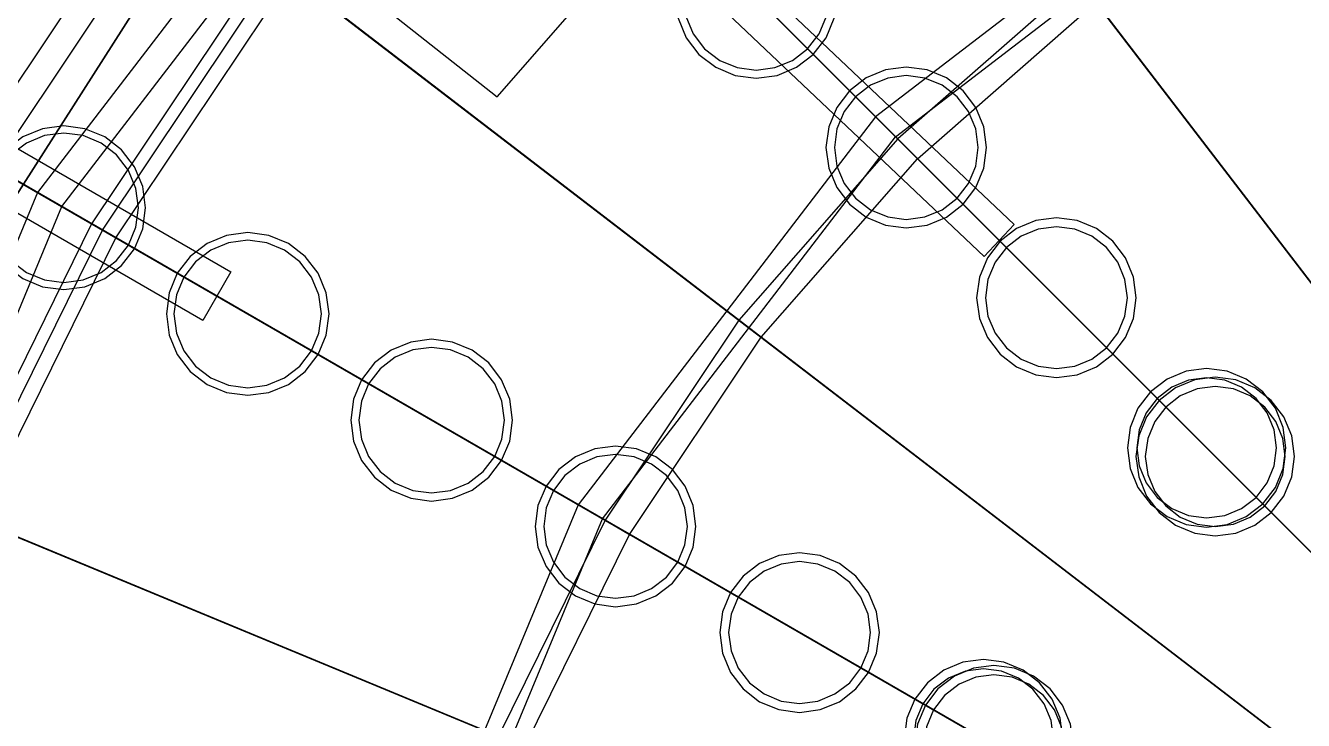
# Model space of a CAD drawing. Header units: millimetres. Extents: x -52000 to 54854, y -52000 to 53750.
# Drawn here: x -13933 to -5744, y 4617 to 9070 of the extents above; entities that cross this region are included whole.
import ezdxf

# ---------------------------------------------------------------- set-up
doc = ezdxf.new("R2010")
doc.units = ezdxf.units.MM
doc.layers.add('D-STR-DECK', color=7, linetype='Continuous', lineweight=25)
doc.layers.add('D-STR-STRC', color=7, linetype='Continuous', lineweight=25)

msp = doc.modelspace()

# ---------------------------------------------------------------- linework, layer by layer
at = {"layer": 'D-STR-DECK'}
for points in [[(-3000, 5196.2), (-14450, 25028.1), (-17593.2, 22927.9), (-3652.6, 4760.1)], [(-3652.6, 4760.1), (-17593.2, 22927.9), (-20435.4, 20435.4), (-4242.6, 4242.6)], [(-4242.6, 4242.6), (-20435.4, 20435.4), (-22927.9, 17593.2), (-4760.1, 3652.6)], [(-3000, 5196.2), (-11750, 20351.6), (-14305.9, 18643.8), (-3652.6, 4760.1)], [(-3000, 5196.2), (-10889.2, 18860.6), (-13257.8, 17277.9), (-3652.6, 4760.1)], [(-3652.6, 4760.1), (-14305.9, 18643.8), (-16617, 16617), (-4242.6, 4242.6)], [(-4760.1, 3652.6), (-22927.9, 17593.2), (-25028.1, 14450), (-5196.2, 3000)], [(-3000, 5196.2), (-10028.4, 17369.6), (-12209.8, 15912.1), (-3652.6, 4760.1)], [(-3652.6, 4760.1), (-13257.8, 17277.9), (-15399.6, 15399.6), (-4242.6, 4242.6)], [(-4242.6, 4242.6), (-16617, 16617), (-18643.8, 14305.9), (-4760.1, 3652.6)], [(-2500, 4330.1), (-9400, 16281.3), (-11444.7, 14915), (-3043.8, 3966.8)], [(-3652.6, 4760.1), (-12209.8, 15912.1), (-14182.2, 14182.2), (-4242.6, 4242.6)], [(-4242.6, 4242.6), (-15399.6, 15399.6), (-17277.9, 13257.8), (-4760.1, 3652.6)], [(-3043.8, 3966.8), (-11444.7, 14915), (-13293.6, 13293.6), (-3535.5, 3535.5)], [(-2500, 4330.1), (-8600, 14895.6), (-10470.7, 13645.7), (-3043.8, 3966.8)], [(-5196.2, 3000), (-25028.1, 14450), (-26700.1, 11059.6), (-5543.3, 2296.1)], [(-4760.1, 3652.6), (-18643.8, 14305.9), (-20351.6, 11750), (-5196.2, 3000)], [(-4242.6, 4242.6), (-14182.2, 14182.2), (-15912.1, 12209.8), (-4760.1, 3652.6)], [(-3000, 5196.2), (-8000, 13856.4), (-11313.7, 11313.7), (-4242.6, 4242.6)], [(-3043.8, 3966.8), (-10470.7, 13645.7), (-12162.2, 12162.2), (-3535.5, 3535.5)], [(-2500, 4330.1), (-7800, 13510), (-9496.7, 12376.3), (-3043.8, 3966.8)], [(-3535.5, 3535.5), (-13293.6, 13293.6), (-14915, 11444.7), (-3966.8, 3043.8)], [(-4760.1, 3652.6), (-17277.9, 13257.8), (-18860.6, 10889.2), (-5196.2, 3000)], [(-3043.8, 3966.8), (-9496.7, 12376.3), (-11030.9, 11030.9), (-3535.5, 3535.5)], [(-4760.1, 3652.6), (-15912.1, 12209.8), (-17369.6, 10028.4), (-5196.2, 3000)], [(-3535.5, 3535.5), (-12162.2, 12162.2), (-13645.7, 10470.7), (-3966.8, 3043.8)], [(-7789.3, 7591.4), (-12439.4, 11994.1), (-12246.9, 12197.4), (-7596.8, 7794.7)], [(-5196.2, 3000), (-20351.6, 11750), (-21711.2, 8993.1), (-5543.3, 2296.1)], [(-3966.8, 3043.8), (-14915, 11444.7), (-16281.3, 9400), (-4330.1, 2500)], [(-11186.4, 11186.4), (-11313.7, 11313.7), (-13856.4, 8000), (-13700.5, 7910)], [(-4242.6, 4242.6), (-11313.7, 11313.7), (-13856.4, 8000), (-5196.2, 3000)], [(-9995.5, 9659.2), (-11721.3, 11327), (-12793.6, 10100.2), (-10909.9, 8613)], [(-5543.3, 2296.1), (-26700.1, 11059.6), (-27915.3, 7479.9), (-5795.6, 1552.9)], [(-3535.5, 3535.5), (-11030.9, 11030.9), (-12376.3, 9496.7), (-3966.8, 3043.8)], [(-5196.2, 3000), (-18860.6, 10889.2), (-20120.6, 8334.2), (-5543.3, 2296.1)], [(-13048.8, 9461.8), (-14991.7, 10870.6), (-16462.2, 8559.6), (-14332.8, 7452.4)], [(-3966.8, 3043.8), (-13645.7, 10470.7), (-14895.6, 8600), (-4330.1, 2500)], [(-5910, 10236.4), (-6000, 10392.3), (-8485.3, 8485.3), (-8358, 8358)], [(-2500, 4330.1), (-6000, 10392.3), (-8485.3, 8485.3), (-3535.5, 3535.5)], [(-5196.2, 3000), (-17369.6, 10028.4), (-18530, 7675.4), (-5543.3, 2296.1)], [(-12947.5, 9935), (-13090.3, 10044.6), (-14289.4, 8250), (-14133.5, 8160)], [(-13048.8, 9461.8), (-13048.8, 9461.8), (-14332.8, 7452.4), (-14332.8, 7452.4)], [(-12233.5, 9387.1), (-12376.3, 9496.7), (-13510, 7800), (-13354.1, 7710)], [(-12312.8, 9448), (-12376.3, 9496.7), (-13510, 7800), (-13440.7, 7760)], [(-3966.8, 3043.8), (-12376.3, 9496.7), (-13510, 7800), (-4330.1, 2500)], [(-4330.1, 2500), (-16281.3, 9400), (-17368.9, 7194.4), (-4619.4, 1913.4)], [(-7073.8, 9218.8), (-7183.4, 9361.6), (-8343.9, 8343.9), (-8216.6, 8216.6)], [(-5543.3, 2296.1), (-21711.2, 8993.1), (-22699.3, 6082.2), (-5795.6, 1552.9)], [(-4330.1, 2500), (-14895.6, 8600), (-15890.7, 6582.2), (-4619.4, 1913.4)], [(-8358, 8358), (-8485.3, 8485.3), (-10392.3, 6000), (-10236.4, 5910)], [(-3535.5, 3535.5), (-8485.3, 8485.3), (-10392.3, 6000), (-4330.1, 2500)], [(-12796.9, 7180.5), (-14379.4, 8094.1), (-14199.4, 8405.9), (-12616.9, 7492.2)], [(-5543.3, 2296.1), (-20120.6, 8334.2), (-21036.3, 5636.7), (-5795.6, 1552.9)], [(-8216.6, 8216.6), (-8343.9, 8343.9), (-9361.6, 7183.4), (-9218.8, 7073.8)], [(-13700.5, 7910), (-13856.4, 8000), (-15454.8, 4141.1), (-15280.9, 4094.5)], [(-5196.2, 3000), (-13856.4, 8000), (-15454.8, 4141.1), (-5795.6, 1552.9)], [(-13354.1, 7710), (-13510, 7800), (-14412.5, 5969.9), (-14246.2, 5901)], [(-13440.7, 7760), (-13510, 7800), (-14412.5, 5969.9), (-14338.6, 5939.2)], [(-4330.1, 2500), (-13510, 7800), (-14412.5, 5969.9), (-4619.4, 1913.4)], [(-5543.3, 2296.1), (-18530, 7675.4), (-19373.3, 5191.1), (-5795.6, 1552.9)], [(-4619.4, 1913.4), (-17368.9, 7194.4), (-18159.4, 4865.8), (-4829.6, 1294.1)], [(-9218.8, 7073.8), (-9361.6, 7183.4), (-10219.1, 5900), (-10063.2, 5810)], [(-4619.4, 1913.4), (-15890.7, 6582.2), (-16613.9, 4451.7), (-4829.6, 1294.1)], [(-10236.4, 5910), (-10392.3, 6000), (-11591.1, 3105.8), (-11417.2, 3059.2)], [(-4330.1, 2500), (-10392.3, 6000), (-11591.1, 3105.8), (-4829.6, 1294.1)], [(-4619.4, 1913.4), (-14412.5, 5969.9), (-15068.4, 4037.6), (-4829.6, 1294.1)], [(-10063.2, 5810), (-10219.1, 5900), (-10901.8, 4515.7), (-10735.5, 4446.8)]]:
    msp.add_lwpolyline(points, close=True, dxfattribs=at)
at = {"layer": 'D-STR-STRC'}
for points in [[(-8733.3, 9251.3), (-8750.9, 9385.4), (-8802.7, 9510.3), (-8885, 9617.6), (-8992.3, 9700), (-9117.2, 9751.7), (-9251.3, 9769.4), (-9385.4, 9751.7), (-9510.3, 9700), (-9617.6, 9617.6), (-9700, 9510.3), (-9751.7, 9385.4), (-9769.4, 9251.3), (-9751.7, 9117.2), (-9700, 8992.3), (-9617.6, 8885), (-9510.3, 8802.7), (-9385.4, 8750.9), (-9251.3, 8733.3), (-9117.2, 8750.9), (-8992.3, 8802.7), (-8885, 8885), (-8802.7, 8992.3), (-8750.9, 9117.2)], [(-8733.3, 9251.3), (-8750.9, 9385.4), (-8802.7, 9510.3), (-8885, 9617.6), (-8992.3, 9700), (-9117.2, 9751.7), (-9251.3, 9769.4), (-9385.4, 9751.7), (-9510.3, 9700), (-9617.6, 9617.6), (-9700, 9510.3), (-9751.7, 9385.4), (-9769.4, 9251.3), (-9751.7, 9117.2), (-9700, 8992.3), (-9617.6, 8885), (-9510.3, 8802.7), (-9385.4, 8750.9), (-9251.3, 8733.3), (-9117.2, 8750.9), (-8992.3, 8802.7), (-8885, 8885), (-8802.7, 8992.3), (-8750.9, 9117.2)], [(-8784.9, 9251.3), (-8800.8, 9372), (-8847.4, 9484.5), (-8921.5, 9581.1), (-9018.1, 9655.3), (-9130.6, 9701.9), (-9251.3, 9717.7), (-9372, 9701.9), (-9484.5, 9655.3), (-9581.1, 9581.1), (-9655.3, 9484.5), (-9701.9, 9372), (-9717.7, 9251.3), (-9701.9, 9130.6), (-9655.3, 9018.1), (-9581.1, 8921.5), (-9484.5, 8847.4), (-9372, 8800.8), (-9251.3, 8784.9), (-9130.6, 8800.8), (-9018.1, 8847.4), (-8921.5, 8921.5), (-8847.4, 9018.1), (-8800.8, 9130.6)], [(-8784.9, 9251.3), (-8800.8, 9372), (-8847.4, 9484.5), (-8921.5, 9581.1), (-9018.1, 9655.3), (-9130.6, 9701.9), (-9251.3, 9717.7), (-9372, 9701.9), (-9484.5, 9655.3), (-9581.1, 9581.1), (-9655.3, 9484.5), (-9701.9, 9372), (-9717.7, 9251.3), (-9701.9, 9130.6), (-9655.3, 9018.1), (-9581.1, 8921.5), (-9484.5, 8847.4), (-9372, 8800.8), (-9251.3, 8784.9), (-9130.6, 8800.8), (-9018.1, 8847.4), (-8921.5, 8921.5), (-8847.4, 9018.1), (-8800.8, 9130.6)], [(-7774.1, 8288.9), (-7791.6, 8422.1), (-7843.1, 8546.2), (-7924.9, 8652.9), (-8031.5, 8734.7), (-8155.6, 8786.1), (-8288.9, 8803.6), (-8422.1, 8786.1), (-8546.2, 8734.7), (-8652.9, 8652.9), (-8734.7, 8546.2), (-8786.1, 8422.1), (-8803.6, 8288.9), (-8786.1, 8155.6), (-8734.7, 8031.5), (-8652.9, 7924.9), (-8546.2, 7843.1), (-8422.1, 7791.6), (-8288.9, 7774.1), (-8155.6, 7791.6), (-8031.5, 7843.1), (-7924.9, 7924.9), (-7843.1, 8031.5), (-7791.6, 8155.6)], [(-7774.1, 8288.9), (-7791.6, 8422.1), (-7843.1, 8546.2), (-7924.9, 8652.9), (-8031.5, 8734.7), (-8155.6, 8786.1), (-8288.9, 8803.6), (-8422.1, 8786.1), (-8546.2, 8734.7), (-8652.9, 8652.9), (-8734.7, 8546.2), (-8786.1, 8422.1), (-8803.6, 8288.9), (-8786.1, 8155.6), (-8734.7, 8031.5), (-8652.9, 7924.9), (-8546.2, 7843.1), (-8422.1, 7791.6), (-8288.9, 7774.1), (-8155.6, 7791.6), (-8031.5, 7843.1), (-7924.9, 7924.9), (-7843.1, 8031.5), (-7791.6, 8155.6)], [(-7828.5, 8288.9), (-7844.1, 8408), (-7890.1, 8519.1), (-7963.3, 8614.4), (-8058.7, 8687.6), (-8169.7, 8733.6), (-8288.9, 8749.3), (-8408, 8733.6), (-8519.1, 8687.6), (-8614.4, 8614.4), (-8687.6, 8519.1), (-8733.6, 8408), (-8749.3, 8288.9), (-8733.6, 8169.7), (-8687.6, 8058.7), (-8614.4, 7963.3), (-8519.1, 7890.1), (-8408, 7844.1), (-8288.9, 7828.5), (-8169.7, 7844.1), (-8058.7, 7890.1), (-7963.3, 7963.3), (-7890.1, 8058.7), (-7844.1, 8169.7)], [(-7828.5, 8288.9), (-7844.1, 8408), (-7890.1, 8519.1), (-7963.3, 8614.4), (-8058.7, 8687.6), (-8169.7, 8733.6), (-8288.9, 8749.3), (-8408, 8733.6), (-8519.1, 8687.6), (-8614.4, 8614.4), (-8687.6, 8519.1), (-8733.6, 8408), (-8749.3, 8288.9), (-8733.6, 8169.7), (-8687.6, 8058.7), (-8614.4, 7963.3), (-8519.1, 7890.1), (-8408, 7844.1), (-8288.9, 7828.5), (-8169.7, 7844.1), (-8058.7, 7890.1), (-7963.3, 7963.3), (-7890.1, 8058.7), (-7844.1, 8169.7)], [(-13163.4, 7902.8), (-13181.3, 8038.6), (-13233.7, 8165.1), (-13317, 8273.7), (-13425.7, 8357.1), (-13552.2, 8409.5), (-13688, 8427.4), (-13823.8, 8409.5), (-13950.3, 8357.1), (-14059, 8273.7), (-14142.4, 8165.1), (-14194.8, 8038.6), (-14212.6, 7902.8), (-14194.8, 7767), (-14142.4, 7640.5), (-14059, 7531.8), (-13950.3, 7448.4), (-13823.8, 7396), (-13688, 7378.1), (-13552.2, 7396), (-13425.7, 7448.4), (-13317, 7531.8), (-13233.7, 7640.5), (-13181.3, 7767)], [(-13163.4, 7902.8), (-13181.3, 8038.6), (-13233.7, 8165.1), (-13317, 8273.7), (-13425.7, 8357.1), (-13552.2, 8409.5), (-13688, 8427.4), (-13823.8, 8409.5), (-13950.3, 8357.1), (-14059, 8273.7), (-14142.4, 8165.1), (-14194.8, 8038.6), (-14212.6, 7902.8), (-14194.8, 7767), (-14142.4, 7640.5), (-14059, 7531.8), (-13950.3, 7448.4), (-13823.8, 7396), (-13688, 7378.1), (-13552.2, 7396), (-13425.7, 7448.4), (-13317, 7531.8), (-13233.7, 7640.5), (-13181.3, 7767)], [(-13209.5, 7902.8), (-13225.8, 8026.6), (-13273.6, 8142), (-13349.7, 8241.1), (-13448.8, 8317.2), (-13564.2, 8365), (-13688, 8381.3), (-13811.9, 8365), (-13927.3, 8317.2), (-14026.4, 8241.1), (-14102.4, 8142), (-14150.2, 8026.6), (-14166.5, 7902.8), (-14150.2, 7778.9), (-14102.4, 7663.5), (-14026.4, 7564.4), (-13927.3, 7488.4), (-13811.9, 7440.6), (-13688, 7424.3), (-13564.2, 7440.6), (-13448.8, 7488.4), (-13349.7, 7564.4), (-13273.6, 7663.5), (-13225.8, 7778.9)], [(-13209.5, 7902.8), (-13225.8, 8026.6), (-13273.6, 8142), (-13349.7, 8241.1), (-13448.8, 8317.2), (-13564.2, 8365), (-13688, 8381.3), (-13811.9, 8365), (-13927.3, 8317.2), (-14026.4, 8241.1), (-14102.4, 8142), (-14150.2, 8026.6), (-14166.5, 7902.8), (-14150.2, 7778.9), (-14102.4, 7663.5), (-14026.4, 7564.4), (-13927.3, 7488.4), (-13811.9, 7440.6), (-13688, 7424.3), (-13564.2, 7440.6), (-13448.8, 7488.4), (-13349.7, 7564.4), (-13273.6, 7663.5), (-13225.8, 7778.9)], [(-6814.9, 7326.4), (-6832.4, 7458.8), (-6883.5, 7582.2), (-6964.7, 7688.1), (-7070.7, 7769.4), (-7194, 7820.5), (-7326.4, 7837.9), (-7458.8, 7820.5), (-7582.2, 7769.4), (-7688.1, 7688.1), (-7769.4, 7582.2), (-7820.5, 7458.8), (-7837.9, 7326.4), (-7820.5, 7194), (-7769.4, 7070.7), (-7688.1, 6964.7), (-7582.2, 6883.5), (-7458.8, 6832.4), (-7326.4, 6814.9), (-7194, 6832.4), (-7070.7, 6883.5), (-6964.7, 6964.7), (-6883.5, 7070.7), (-6832.4, 7194)], [(-6814.9, 7326.4), (-6832.4, 7458.8), (-6883.5, 7582.2), (-6964.7, 7688.1), (-7070.7, 7769.4), (-7194, 7820.5), (-7326.4, 7837.9), (-7458.8, 7820.5), (-7582.2, 7769.4), (-7688.1, 7688.1), (-7769.4, 7582.2), (-7820.5, 7458.8), (-7837.9, 7326.4), (-7820.5, 7194), (-7769.4, 7070.7), (-7688.1, 6964.7), (-7582.2, 6883.5), (-7458.8, 6832.4), (-7326.4, 6814.9), (-7194, 6832.4), (-7070.7, 6883.5), (-6964.7, 6964.7), (-6883.5, 7070.7), (-6832.4, 7194)], [(-6872, 7326.4), (-6887.5, 7444), (-6932.9, 7553.6), (-7005.1, 7647.7), (-7099.2, 7719.9), (-7208.8, 7765.3), (-7326.4, 7780.8), (-7444, 7765.3), (-7553.6, 7719.9), (-7647.7, 7647.7), (-7719.9, 7553.6), (-7765.3, 7444), (-7780.8, 7326.4), (-7765.3, 7208.8), (-7719.9, 7099.2), (-7647.7, 7005.1), (-7553.6, 6932.9), (-7444, 6887.5), (-7326.4, 6872), (-7208.8, 6887.5), (-7099.2, 6932.9), (-7005.1, 7005.1), (-6932.9, 7099.2), (-6887.5, 7208.8)], [(-6872, 7326.4), (-6887.5, 7444), (-6932.9, 7553.6), (-7005.1, 7647.7), (-7099.2, 7719.9), (-7208.8, 7765.3), (-7326.4, 7780.8), (-7444, 7765.3), (-7553.6, 7719.9), (-7647.7, 7647.7), (-7719.9, 7553.6), (-7765.3, 7444), (-7780.8, 7326.4), (-7765.3, 7208.8), (-7719.9, 7099.2), (-7647.7, 7005.1), (-7553.6, 6932.9), (-7444, 6887.5), (-7326.4, 6872), (-7208.8, 6887.5), (-7099.2, 6932.9), (-7005.1, 7005.1), (-6932.9, 7099.2), (-6887.5, 7208.8)], [(-11987.9, 7222.2), (-12005.7, 7357.2), (-12057.8, 7482.9), (-12140.6, 7590.9), (-12248.6, 7673.7), (-12374.3, 7725.8), (-12509.3, 7743.6), (-12644.2, 7725.8), (-12769.9, 7673.7), (-12877.9, 7590.9), (-12960.8, 7482.9), (-13012.8, 7357.2), (-13030.6, 7222.2), (-13012.8, 7087.3), (-12960.8, 6961.6), (-12877.9, 6853.6), (-12769.9, 6770.7), (-12644.2, 6718.6), (-12509.3, 6700.9), (-12374.3, 6718.6), (-12248.6, 6770.7), (-12140.6, 6853.6), (-12057.8, 6961.6), (-12005.7, 7087.3)], [(-11987.9, 7222.2), (-12005.7, 7357.2), (-12057.8, 7482.9), (-12140.6, 7590.9), (-12248.6, 7673.7), (-12374.3, 7725.8), (-12509.3, 7743.6), (-12644.2, 7725.8), (-12769.9, 7673.7), (-12877.9, 7590.9), (-12960.8, 7482.9), (-13012.8, 7357.2), (-13030.6, 7222.2), (-13012.8, 7087.3), (-12960.8, 6961.6), (-12877.9, 6853.6), (-12769.9, 6770.7), (-12644.2, 6718.6), (-12509.3, 6700.9), (-12374.3, 6718.6), (-12248.6, 6770.7), (-12140.6, 6853.6), (-12057.8, 6961.6), (-12005.7, 7087.3)], [(-12036.8, 7222.2), (-12052.9, 7344.5), (-12100.1, 7458.5), (-12175.2, 7556.3), (-12273, 7631.4), (-12387, 7678.6), (-12509.3, 7694.7), (-12631.5, 7678.6), (-12745.5, 7631.4), (-12843.3, 7556.3), (-12918.4, 7458.5), (-12965.6, 7344.5), (-12981.7, 7222.2), (-12965.6, 7099.9), (-12918.4, 6986), (-12843.3, 6888.1), (-12745.5, 6813.1), (-12631.5, 6765.9), (-12509.3, 6749.8), (-12387, 6765.9), (-12273, 6813.1), (-12175.2, 6888.1), (-12100.1, 6986), (-12052.9, 7099.9)], [(-12036.8, 7222.2), (-12052.9, 7344.5), (-12100.1, 7458.5), (-12175.2, 7556.3), (-12273, 7631.4), (-12387, 7678.6), (-12509.3, 7694.7), (-12631.5, 7678.6), (-12745.5, 7631.4), (-12843.3, 7556.3), (-12918.4, 7458.5), (-12965.6, 7344.5), (-12981.7, 7222.2), (-12965.6, 7099.9), (-12918.4, 6986), (-12843.3, 6888.1), (-12745.5, 6813.1), (-12631.5, 6765.9), (-12509.3, 6749.8), (-12387, 6765.9), (-12273, 6813.1), (-12175.2, 6888.1), (-12100.1, 6986), (-12052.9, 7099.9)], [(-10812.4, 6541.7), (-10830.1, 6675.7), (-10881.9, 6800.7), (-10964.2, 6908), (-11071.5, 6990.3), (-11196.4, 7042.1), (-11330.5, 7059.7), (-11464.6, 7042.1), (-11589.5, 6990.3), (-11696.8, 6908), (-11779.1, 6800.7), (-11830.9, 6675.7), (-11848.6, 6541.7), (-11830.9, 6407.6), (-11779.1, 6282.6), (-11696.8, 6175.3), (-11589.5, 6093), (-11464.6, 6041.3), (-11330.5, 6023.6), (-11196.4, 6041.3), (-11071.5, 6093), (-10964.2, 6175.3), (-10881.9, 6282.6), (-10830.1, 6407.6)], [(-10812.4, 6541.7), (-10830.1, 6675.7), (-10881.9, 6800.7), (-10964.2, 6908), (-11071.5, 6990.3), (-11196.4, 7042.1), (-11330.5, 7059.7), (-11464.6, 7042.1), (-11589.5, 6990.3), (-11696.8, 6908), (-11779.1, 6800.7), (-11830.9, 6675.7), (-11848.6, 6541.7), (-11830.9, 6407.6), (-11779.1, 6282.6), (-11696.8, 6175.3), (-11589.5, 6093), (-11464.6, 6041.3), (-11330.5, 6023.6), (-11196.4, 6041.3), (-11071.5, 6093), (-10964.2, 6175.3), (-10881.9, 6282.6), (-10830.1, 6407.6)], [(-10864.1, 6541.7), (-10880, 6662.4), (-10926.6, 6774.9), (-11000.7, 6871.5), (-11097.3, 6945.6), (-11209.8, 6992.2), (-11330.5, 7008.1), (-11451.2, 6992.2), (-11563.7, 6945.6), (-11660.3, 6871.5), (-11734.4, 6774.9), (-11781, 6662.4), (-11796.9, 6541.7), (-11781, 6420.9), (-11734.4, 6308.5), (-11660.3, 6211.8), (-11563.7, 6137.7), (-11451.2, 6091.1), (-11330.5, 6075.2), (-11209.8, 6091.1), (-11097.3, 6137.7), (-11000.7, 6211.8), (-10926.6, 6308.5), (-10880, 6420.9)], [(-10864.1, 6541.7), (-10880, 6662.4), (-10926.6, 6774.9), (-11000.7, 6871.5), (-11097.3, 6945.6), (-11209.8, 6992.2), (-11330.5, 7008.1), (-11451.2, 6992.2), (-11563.7, 6945.6), (-11660.3, 6871.5), (-11734.4, 6774.9), (-11781, 6662.4), (-11796.9, 6541.7), (-11781, 6420.9), (-11734.4, 6308.5), (-11660.3, 6211.8), (-11563.7, 6137.7), (-11451.2, 6091.1), (-11330.5, 6075.2), (-11209.8, 6091.1), (-11097.3, 6137.7), (-11000.7, 6211.8), (-10926.6, 6308.5), (-10880, 6420.9)], [(-5855.8, 6364), (-5873.1, 6495.5), (-5923.9, 6618.1), (-6004.6, 6723.3), (-6109.9, 6804.1), (-6232.4, 6854.8), (-6364, 6872.1), (-6495.5, 6854.8), (-6618.1, 6804.1), (-6723.3, 6723.3), (-6804.1, 6618.1), (-6854.8, 6495.5), (-6872.1, 6364), (-6854.8, 6232.4), (-6804.1, 6109.9), (-6723.3, 6004.6), (-6618.1, 5923.9), (-6495.5, 5873.1), (-6364, 5855.8), (-6232.4, 5873.1), (-6109.9, 5923.9), (-6004.6, 6004.6), (-5923.9, 6109.9), (-5873.1, 6232.4)], [(-5855.8, 6364), (-5873.1, 6495.5), (-5923.9, 6618.1), (-6004.6, 6723.3), (-6109.9, 6804.1), (-6232.4, 6854.8), (-6364, 6872.1), (-6495.5, 6854.8), (-6618.1, 6804.1), (-6723.3, 6723.3), (-6804.1, 6618.1), (-6854.8, 6495.5), (-6872.1, 6364), (-6854.8, 6232.4), (-6804.1, 6109.9), (-6723.3, 6004.6), (-6618.1, 5923.9), (-6495.5, 5873.1), (-6364, 5855.8), (-6232.4, 5873.1), (-6109.9, 5923.9), (-6004.6, 6004.6), (-5923.9, 6109.9), (-5873.1, 6232.4)], [(-5801, 6309), (-5818.3, 6440.4), (-5869, 6563), (-5949.8, 6668.2), (-6055, 6748.9), (-6177.5, 6799.7), (-6309, 6817), (-6440.4, 6799.7), (-6563, 6748.9), (-6668.2, 6668.2), (-6748.9, 6563), (-6799.7, 6440.4), (-6817, 6309), (-6799.7, 6177.5), (-6748.9, 6055), (-6668.2, 5949.8), (-6563, 5869), (-6440.4, 5818.3), (-6309, 5801), (-6177.5, 5818.3), (-6055, 5869), (-5949.8, 5949.8), (-5869, 6055), (-5818.3, 6177.5)], [(-5915.6, 6364), (-5930.9, 6480), (-5975.7, 6588.1), (-6046.9, 6681), (-6139.8, 6752.2), (-6247.9, 6797), (-6364, 6812.3), (-6480, 6797), (-6588.1, 6752.2), (-6681, 6681), (-6752.2, 6588.1), (-6797, 6480), (-6812.3, 6364), (-6797, 6247.9), (-6752.2, 6139.8), (-6681, 6046.9), (-6588.1, 5975.7), (-6480, 5930.9), (-6364, 5915.6), (-6247.9, 5930.9), (-6139.8, 5975.7), (-6046.9, 6046.9), (-5975.7, 6139.8), (-5930.9, 6247.9)], [(-5915.6, 6364), (-5930.9, 6480), (-5975.7, 6588.1), (-6046.9, 6681), (-6139.8, 6752.2), (-6247.9, 6797), (-6364, 6812.3), (-6480, 6797), (-6588.1, 6752.2), (-6681, 6681), (-6752.2, 6588.1), (-6797, 6480), (-6812.3, 6364), (-6797, 6247.9), (-6752.2, 6139.8), (-6681, 6046.9), (-6588.1, 5975.7), (-6480, 5930.9), (-6364, 5915.6), (-6247.9, 5930.9), (-6139.8, 5975.7), (-6046.9, 6046.9), (-5975.7, 6139.8), (-5930.9, 6247.9)], [(-5861, 6309), (-5876.2, 6424.9), (-5921, 6533), (-5992.2, 6625.7), (-6085, 6696.9), (-6193, 6741.7), (-6309, 6757), (-6424.9, 6741.7), (-6533, 6696.9), (-6625.7, 6625.7), (-6696.9, 6533), (-6741.7, 6424.9), (-6757, 6309), (-6741.7, 6193), (-6696.9, 6085), (-6625.7, 5992.2), (-6533, 5921), (-6424.9, 5876.2), (-6309, 5861), (-6193, 5876.2), (-6085, 5921), (-5992.2, 5992.2), (-5921, 6085), (-5876.2, 6193)], [(-9637, 5861.1), (-9654.5, 5994.3), (-9705.9, 6118.5), (-9787.7, 6225.1), (-9894.4, 6306.9), (-10018.5, 6358.3), (-10151.7, 6375.9), (-10285, 6358.3), (-10409.1, 6306.9), (-10515.7, 6225.1), (-10597.5, 6118.5), (-10649, 5994.3), (-10666.5, 5861.1), (-10649, 5727.9), (-10597.5, 5603.7), (-10515.7, 5497.1), (-10409.1, 5415.3), (-10285, 5363.9), (-10151.7, 5346.3), (-10018.5, 5363.9), (-9894.4, 5415.3), (-9787.7, 5497.1), (-9705.9, 5603.7), (-9654.5, 5727.9)], [(-9637, 5861.1), (-9654.5, 5994.3), (-9705.9, 6118.5), (-9787.7, 6225.1), (-9894.4, 6306.9), (-10018.5, 6358.3), (-10151.7, 6375.9), (-10285, 6358.3), (-10409.1, 6306.9), (-10515.7, 6225.1), (-10597.5, 6118.5), (-10649, 5994.3), (-10666.5, 5861.1), (-10649, 5727.9), (-10597.5, 5603.7), (-10515.7, 5497.1), (-10409.1, 5415.3), (-10285, 5363.9), (-10151.7, 5346.3), (-10018.5, 5363.9), (-9894.4, 5415.3), (-9787.7, 5497.1), (-9705.9, 5603.7), (-9654.5, 5727.9)], [(-9691.3, 5861.1), (-9707, 5980.3), (-9753, 6091.3), (-9826.2, 6186.7), (-9921.5, 6259.8), (-10032.6, 6305.8), (-10151.7, 6321.5), (-10270.9, 6305.8), (-10381.9, 6259.8), (-10477.3, 6186.7), (-10550.5, 6091.3), (-10596.5, 5980.3), (-10612.1, 5861.1), (-10596.5, 5742), (-10550.5, 5630.9), (-10477.3, 5535.6), (-10381.9, 5462.4), (-10270.9, 5416.4), (-10151.7, 5400.7), (-10032.6, 5416.4), (-9921.5, 5462.4), (-9826.2, 5535.6), (-9753, 5630.9), (-9707, 5742)], [(-9691.3, 5861.1), (-9707, 5980.3), (-9753, 6091.3), (-9826.2, 6186.7), (-9921.5, 6259.8), (-10032.6, 6305.8), (-10151.7, 6321.5), (-10270.9, 6305.8), (-10381.9, 6259.8), (-10477.3, 6186.7), (-10550.5, 6091.3), (-10596.5, 5980.3), (-10612.1, 5861.1), (-10596.5, 5742), (-10550.5, 5630.9), (-10477.3, 5535.6), (-10381.9, 5462.4), (-10270.9, 5416.4), (-10151.7, 5400.7), (-10032.6, 5416.4), (-9921.5, 5462.4), (-9826.2, 5535.6), (-9753, 5630.9), (-9707, 5742)], [(-8461.5, 5180.6), (-8478.9, 5312.9), (-8530, 5436.3), (-8611.3, 5542.2), (-8717.2, 5623.5), (-8840.6, 5674.6), (-8973, 5692), (-9105.4, 5674.6), (-9228.7, 5623.5), (-9334.7, 5542.2), (-9415.9, 5436.3), (-9467, 5312.9), (-9484.5, 5180.6), (-9467, 5048.2), (-9415.9, 4924.8), (-9334.7, 4818.9), (-9228.7, 4737.6), (-9105.4, 4686.5), (-8973, 4669.1), (-8840.6, 4686.5), (-8717.2, 4737.6), (-8611.3, 4818.9), (-8530, 4924.8), (-8478.9, 5048.2)], [(-8461.5, 5180.6), (-8478.9, 5312.9), (-8530, 5436.3), (-8611.3, 5542.2), (-8717.2, 5623.5), (-8840.6, 5674.6), (-8973, 5692), (-9105.4, 5674.6), (-9228.7, 5623.5), (-9334.7, 5542.2), (-9415.9, 5436.3), (-9467, 5312.9), (-9484.5, 5180.6), (-9467, 5048.2), (-9415.9, 4924.8), (-9334.7, 4818.9), (-9228.7, 4737.6), (-9105.4, 4686.5), (-8973, 4669.1), (-8840.6, 4686.5), (-8717.2, 4737.6), (-8611.3, 4818.9), (-8530, 4924.8), (-8478.9, 5048.2)], [(-8518.6, 5180.6), (-8534.1, 5298.2), (-8579.5, 5407.7), (-8651.7, 5501.8), (-8745.8, 5574.1), (-8855.4, 5619.4), (-8973, 5634.9), (-9090.6, 5619.4), (-9200.2, 5574.1), (-9294.3, 5501.8), (-9366.5, 5407.7), (-9411.9, 5298.2), (-9427.4, 5180.6), (-9411.9, 5063), (-9366.5, 4953.4), (-9294.3, 4859.3), (-9200.2, 4787.1), (-9090.6, 4741.7), (-8973, 4726.2), (-8855.4, 4741.7), (-8745.8, 4787.1), (-8651.7, 4859.3), (-8579.5, 4953.4), (-8534.1, 5063)], [(-8518.6, 5180.6), (-8534.1, 5298.2), (-8579.5, 5407.7), (-8651.7, 5501.8), (-8745.8, 5574.1), (-8855.4, 5619.4), (-8973, 5634.9), (-9090.6, 5619.4), (-9200.2, 5574.1), (-9294.3, 5501.8), (-9366.5, 5407.7), (-9411.9, 5298.2), (-9427.4, 5180.6), (-9411.9, 5063), (-9366.5, 4953.4), (-9294.3, 4859.3), (-9200.2, 4787.1), (-9090.6, 4741.7), (-8973, 4726.2), (-8855.4, 4741.7), (-8745.8, 4787.1), (-8651.7, 4859.3), (-8579.5, 4953.4), (-8534.1, 5063)], [(-7286, 4500), (-7303.4, 4631.5), (-7354.1, 4754.1), (-7434.9, 4859.3), (-7540.1, 4940.1), (-7662.7, 4990.9), (-7794.2, 5008.2), (-7925.8, 4990.9), (-8048.3, 4940.1), (-8153.6, 4859.3), (-8234.3, 4754.1), (-8285.1, 4631.5), (-8302.4, 4500), (-8285.1, 4368.5), (-8234.3, 4245.9), (-8153.6, 4140.7), (-8048.3, 4059.9), (-7925.8, 4009.1), (-7794.2, 3991.8), (-7662.7, 4009.1), (-7540.1, 4059.9), (-7434.9, 4140.7), (-7354.1, 4245.9), (-7303.4, 4368.5)], [(-7286, 4500), (-7303.4, 4631.5), (-7354.1, 4754.1), (-7434.9, 4859.3), (-7540.1, 4940.1), (-7662.7, 4990.9), (-7794.2, 5008.2), (-7925.8, 4990.9), (-8048.3, 4940.1), (-8153.6, 4859.3), (-8234.3, 4754.1), (-8285.1, 4631.5), (-8302.4, 4500), (-8285.1, 4368.5), (-8234.3, 4245.9), (-8153.6, 4140.7), (-8048.3, 4059.9), (-7925.8, 4009.1), (-7794.2, 3991.8), (-7662.7, 4009.1), (-7540.1, 4059.9), (-7434.9, 4140.7), (-7354.1, 4245.9), (-7303.4, 4368.5)], [(-7345.9, 4500), (-7361.2, 4616), (-7406, 4724.2), (-7477.2, 4817), (-7570.1, 4888.3), (-7678.2, 4933.1), (-7794.2, 4948.3), (-7910.3, 4933.1), (-8018.4, 4888.3), (-8111.3, 4817), (-8182.5, 4724.2), (-8227.3, 4616), (-8242.6, 4500), (-8227.3, 4384), (-8182.5, 4275.8), (-8111.3, 4183), (-8018.4, 4111.7), (-7910.3, 4066.9), (-7794.2, 4051.7), (-7678.2, 4066.9), (-7570.1, 4111.7), (-7477.2, 4183), (-7406, 4275.8), (-7361.2, 4384)], [(-7345.9, 4500), (-7361.2, 4616), (-7406, 4724.2), (-7477.2, 4817), (-7570.1, 4888.3), (-7678.2, 4933.1), (-7794.2, 4948.3), (-7910.3, 4933.1), (-8018.4, 4888.3), (-8111.3, 4817), (-8182.5, 4724.2), (-8227.3, 4616), (-8242.6, 4500), (-8227.3, 4384), (-8182.5, 4275.8), (-8111.3, 4183), (-8018.4, 4111.7), (-7910.3, 4066.9), (-7794.2, 4051.7), (-7678.2, 4066.9), (-7570.1, 4111.7), (-7477.2, 4183), (-7406, 4275.8), (-7361.2, 4384)], [(-7218.9, 4461.1), (-7236.2, 4592.6), (-7286.9, 4715.1), (-7367.7, 4820.3), (-7472.9, 4901.1), (-7595.4, 4951.8), (-7726.9, 4969.1), (-7858.4, 4951.8), (-7980.9, 4901.1), (-8086.1, 4820.3), (-8166.8, 4715.1), (-8217.6, 4592.6), (-8234.9, 4461.1), (-8217.6, 4329.6), (-8166.8, 4207.1), (-8086.1, 4101.9), (-7980.9, 4021.2), (-7858.4, 3970.4), (-7726.9, 3953.1), (-7595.4, 3970.4), (-7472.9, 4021.2), (-7367.7, 4101.9), (-7286.9, 4207.1), (-7236.2, 4329.6)], [(-7278.9, 4461.1), (-7294.1, 4577.1), (-7338.9, 4685.1), (-7410.1, 4777.9), (-7502.9, 4849.1), (-7610.9, 4893.8), (-7726.9, 4909.1), (-7842.8, 4893.8), (-7950.9, 4849.1), (-8043.7, 4777.9), (-8114.9, 4685.1), (-8159.6, 4577.1), (-8174.9, 4461.1), (-8159.6, 4345.2), (-8114.9, 4237.1), (-8043.7, 4144.3), (-7950.9, 4073.1), (-7842.8, 4028.4), (-7726.9, 4013.1), (-7610.9, 4028.4), (-7502.9, 4073.1), (-7410.1, 4144.3), (-7338.9, 4237.1), (-7294.1, 4345.2)]]:
    msp.add_lwpolyline(points, close=True, dxfattribs=at)

doc.saveas('drawing.dxf')
